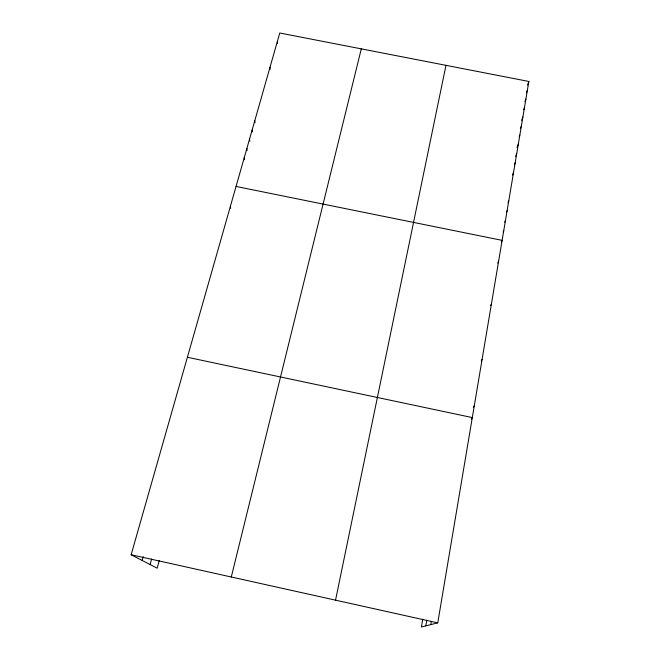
<?xml version="1.0" encoding="UTF-8"?>
<svg xmlns="http://www.w3.org/2000/svg" width="660" height="660" viewBox="0 0 660 660"><rect width="100%" height="100%" fill="white"/><g stroke="black" fill="none" stroke-linecap="round" stroke-linejoin="round"><path stroke-width="0.99" d="M422.771 619.08L421.393 627L437.753 622.867L528.858 81.46L279.766 33L131.142 554.755L157.162 568.202L159.258 560.546M430.823 624.616L431.335 621.621M425.832 625.878L426.814 620.161M335.536 600.163L445.978 65.34M231.289 577.005L361.292 48.856M150.1 564.556L151.627 559.028M142.156 560.447L143.228 556.603M527.538 85.082L528.858 81.46M526.399 92.912L527.381 90.23M524.914 101.714L525.896 99.058M523.743 109.708L524.403 107.968M521.59 120.384L522.885 116.936M520.393 128.535L521.367 125.986M519.189 136.777L519.832 135.102M516.994 147.593L518.29 144.284M515.608 156.404L516.731 153.549M514.412 164.761L515.155 162.888M512.457 175.065L513.571 172.301M508.01 202.752L508.744 200.995M506.377 212.438L507.111 210.713M504.735 222.214L505.461 220.514M503.077 232.064L503.794 230.398M501.402 241.989L502.12 240.364L236.049 186.45M497.764 263.051L498.613 261.178M490.594 305.596L491.428 303.905M481.272 360.921L482.072 359.469M473.311 407.302L474.284 405.743M471.331 419.067L472.296 417.574L187.39 357.274M131.142 554.755L437.753 622.867M230.332 206.53L230.686 208.288M244.2 157.839L244.497 159.745M246.873 148.459L247.153 150.389M249.529 139.153L249.793 141.108M252.153 129.913L252.417 131.901M254.768 120.755L255.016 122.768M269.998 67.287L270.154 69.143M277.349 41.473L277.489 43.395"/></g></svg>
